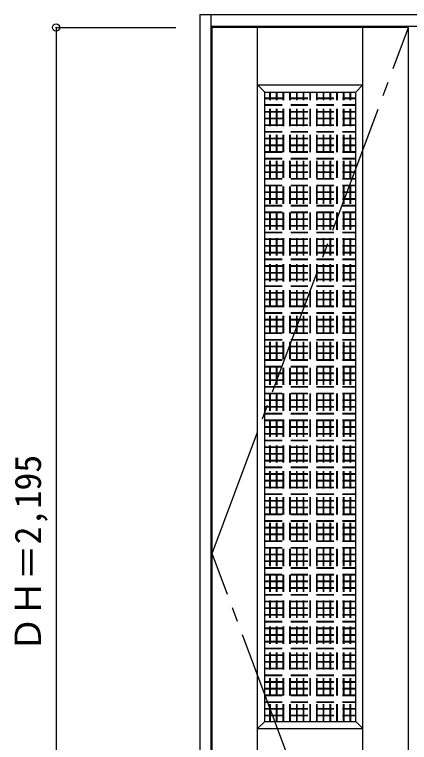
# Model space of a CAD drawing. Units: millimetres, scale not verified. Extents: x -905 to 678, y -1907 to 997.
# Drawn here: x -905 to -81, y -522 to 997 of the extents above; entities that cross this region are included whole.
import ezdxf
from ezdxf.enums import TextEntityAlignment as Align

# ---------------------------------------------------------------- set-up
doc = ezdxf.new("R2010")
doc.units = ezdxf.units.MM
doc.header["$LTSCALE"] = 30
doc.header["$PDMODE"] = 32
doc.header["$PDSIZE"] = 15
doc.linetypes.add('CHAIN2', pattern=[12, 9, -1, 1, -1])
doc.linetypes.add('DASHED1', pattern=[1.8, 1.2, -0.6])
doc.layers.add('0-0', color=4, linetype='DASHED1')
doc.layers.add('0-1_寸法', color=7, linetype='Continuous')
doc.styles.add('ＭＳ ゴシック', font='')
doc.styles.get('ＭＳ ゴシック').set_extended_font_data('MS Gothic')

msp = doc.modelspace()

# ---------------------------------------------------------------- linework, layer by layer
at = {"layer": '0-0', "color": 3, "linetype": 'Continuous'}
for p, q in [((-518.74, 997.02), (-518.74, -1249.98)), ((-518.74, 997.02), (670.26, 997.02)), ((-494.74, -1249.98), (-494.74, 997.02)), ((-494.74, 973.02), (646.26, 973.02)), ((-492.74, -1224.98), (-492.74, 970.02)), ((-82.74, 970.02), (-492.74, 970.02)), ((-82.74, -1224.98), (-82.74, 970.02)), ((-382.74, 835.02), (-192.74, 835.02)), ((-382.74, -477.98), (-382.74, 835.02)), ((-192.74, -477.98), (-192.74, 835.02)), ((-382.74, -477.98), (-192.74, -477.98))]:
    msp.add_line(p, q, dxfattribs=at)
at = {"layer": '0-0', "color": 7, "linetype": 'Continuous'}
for p, q in [((-397.74, -1224.98), (-397.74, 970.02)), ((-177.74, -1224.98), (-177.74, 970.02)), ((-397.74, 850.02), (-382.74, 835.02)), ((-397.74, 850.02), (-177.74, 850.02)), ((-177.74, 850.02), (-192.74, 835.02)), ((-382.74, -477.98), (-397.74, -492.98)), ((-192.74, -477.98), (-177.74, -492.98)), ((-397.74, -492.98), (-177.74, -492.98))]:
    msp.add_line(p, q, dxfattribs=at)
at = {"layer": '0-0'}
for p, q in [((-382.74, 823.02), (-192.74, 823.02)), ((-382.74, 822.02), (-192.74, 822.02)), ((-372.24, -477.98), (-372.24, 835.02)), ((-371.24, -477.98), (-371.24, 835.02)), ((-358.24, -477.98), (-358.24, 835.02)), ((-357.24, -477.98), (-357.24, 835.02)), ((-344.24, -477.98), (-344.24, 835.02)), ((-343.24, -477.98), (-343.24, 835.02)), ((-330.24, -477.98), (-330.24, 835.02)), ((-329.24, -477.98), (-329.24, 835.02)), ((-316.24, -477.98), (-316.24, 835.02)), ((-315.24, -477.98), (-315.24, 835.02)), ((-302.24, -477.98), (-302.24, 835.02)), ((-301.24, -477.98), (-301.24, 835.02)), ((-288.24, -477.98), (-288.24, 835.02)), ((-287.24, -477.98), (-287.24, 835.02)), ((-274.24, -477.98), (-274.24, 835.02)), ((-273.24, -477.98), (-273.24, 835.02)), ((-260.24, -477.98), (-260.24, 835.02)), ((-259.24, -477.98), (-259.24, 835.02)), ((-246.24, -477.98), (-246.24, 835.02)), ((-245.24, -477.98), (-245.24, 835.02)), ((-232.24, -477.98), (-232.24, 835.02)), ((-231.24, -477.98), (-231.24, 835.02)), ((-218.24, -477.98), (-218.24, 835.02)), ((-217.24, -477.98), (-217.24, 835.02)), ((-204.24, -477.98), (-204.24, 835.02)), ((-203.24, -477.98), (-203.24, 835.02)), ((-382.74, 809.02), (-192.74, 809.02)), ((-382.74, 808.02), (-192.74, 808.02)), ((-382.74, 795.02), (-192.74, 795.02)), ((-382.74, 794.02), (-192.74, 794.02)), ((-382.74, 781.02), (-192.74, 781.02)), ((-382.74, 780.02), (-192.74, 780.02)), ((-382.74, 767.02), (-192.74, 767.02)), ((-382.74, 766.02), (-192.74, 766.02)), ((-382.74, 753.02), (-192.74, 753.02)), ((-382.74, 752.02), (-192.74, 752.02)), ((-382.74, 739.02), (-192.74, 739.02)), ((-382.74, 738.02), (-192.74, 738.02)), ((-382.74, 725.02), (-192.74, 725.02)), ((-382.74, 724.02), (-192.74, 724.02)), ((-382.74, 711.02), (-192.74, 711.02)), ((-382.74, 710.02), (-192.74, 710.02)), ((-382.74, 697.02), (-192.74, 697.02)), ((-382.74, 696.02), (-192.74, 696.02)), ((-382.74, 683.02), (-192.74, 683.02)), ((-382.74, 682.02), (-192.74, 682.02)), ((-382.74, 669.02), (-192.74, 669.02)), ((-382.74, 668.02), (-192.74, 668.02)), ((-382.74, 655.02), (-192.74, 655.02)), ((-382.74, 654.02), (-192.74, 654.02)), ((-382.74, 641.02), (-192.74, 641.02)), ((-382.74, 640.02), (-192.74, 640.02)), ((-382.74, 627.02), (-192.74, 627.02)), ((-382.74, 626.02), (-192.74, 626.02)), ((-382.74, 613.02), (-192.74, 613.02)), ((-382.74, 612.02), (-192.74, 612.02)), ((-382.74, 599.02), (-192.74, 599.02)), ((-382.74, 598.02), (-192.74, 598.02)), ((-382.74, 585.02), (-192.74, 585.02)), ((-382.74, 584.02), (-192.74, 584.02)), ((-382.74, 571.02), (-192.74, 571.02)), ((-382.74, 570.02), (-192.74, 570.02)), ((-382.74, 557.02), (-192.74, 557.02)), ((-382.74, 556.02), (-192.74, 556.02)), ((-382.74, 543.02), (-192.74, 543.02)), ((-382.74, 542.02), (-192.74, 542.02)), ((-382.74, 529.02), (-192.74, 529.02)), ((-382.74, 528.02), (-192.74, 528.02)), ((-382.74, 515.02), (-192.74, 515.02)), ((-382.74, 514.02), (-192.74, 514.02)), ((-382.74, 501.02), (-192.74, 501.02)), ((-382.74, 500.02), (-192.74, 500.02)), ((-382.74, 487.02), (-192.74, 487.02)), ((-382.74, 486.02), (-192.74, 486.02)), ((-382.74, 473.02), (-192.74, 473.02)), ((-382.74, 472.02), (-192.74, 472.02)), ((-382.74, 459.02), (-192.74, 459.02)), ((-382.74, 458.02), (-192.74, 458.02)), ((-382.74, 445.02), (-192.74, 445.02)), ((-382.74, 444.02), (-192.74, 444.02)), ((-382.74, 431.02), (-192.74, 431.02)), ((-382.74, 430.02), (-192.74, 430.02)), ((-382.74, 417.02), (-192.74, 417.02)), ((-382.74, 416.02), (-192.74, 416.02)), ((-382.74, 403.02), (-192.74, 403.02)), ((-382.74, 402.02), (-192.74, 402.02)), ((-382.74, 389.02), (-192.74, 389.02)), ((-382.74, 388.02), (-192.74, 388.02)), ((-382.74, 375.02), (-192.74, 375.02)), ((-382.74, 374.02), (-192.74, 374.02)), ((-382.74, 361.02), (-192.74, 361.02)), ((-382.74, 360.02), (-192.74, 360.02)), ((-382.74, 347.02), (-192.74, 347.02)), ((-382.74, 346.02), (-192.74, 346.02)), ((-382.74, 333.02), (-192.74, 333.02)), ((-382.74, 332.02), (-192.74, 332.02)), ((-382.74, 319.02), (-192.74, 319.02)), ((-382.74, 318.02), (-192.74, 318.02)), ((-382.74, 305.02), (-192.74, 305.02)), ((-382.74, 304.02), (-192.74, 304.02)), ((-382.74, 291.02), (-192.74, 291.02)), ((-382.74, 290.02), (-192.74, 290.02)), ((-382.74, 277.02), (-192.74, 277.02)), ((-382.74, 276.02), (-192.74, 276.02)), ((-382.74, 263.02), (-192.74, 263.02)), ((-382.74, 262.02), (-192.74, 262.02)), ((-382.74, 249.02), (-192.74, 249.02)), ((-382.74, 248.02), (-192.74, 248.02)), ((-382.74, 235.02), (-192.74, 235.02)), ((-382.74, 234.02), (-192.74, 234.02)), ((-382.74, 221.02), (-192.74, 221.02)), ((-382.74, 220.02), (-192.74, 220.02)), ((-382.74, 207.02), (-192.74, 207.02)), ((-382.74, 206.02), (-192.74, 206.02)), ((-382.74, 193.02), (-192.74, 193.02)), ((-382.74, 192.02), (-192.74, 192.02)), ((-382.74, 179.02), (-192.74, 179.02)), ((-382.74, 178.02), (-192.74, 178.02)), ((-382.74, 165.02), (-192.74, 165.02)), ((-382.74, 164.02), (-192.74, 164.02)), ((-382.74, 151.02), (-192.74, 151.02)), ((-382.74, 150.02), (-192.74, 150.02)), ((-382.74, 137.02), (-192.74, 137.02)), ((-382.74, 136.02), (-192.74, 136.02)), ((-382.74, 123.02), (-192.74, 123.02)), ((-382.74, 122.02), (-192.74, 122.02)), ((-382.74, 109.02), (-192.74, 109.02)), ((-382.74, 108.02), (-192.74, 108.02)), ((-382.74, 95.02), (-192.74, 95.02)), ((-382.74, 94.02), (-192.74, 94.02)), ((-382.74, 81.02), (-192.74, 81.02)), ((-382.74, 80.02), (-192.74, 80.02)), ((-382.74, 67.02), (-192.74, 67.02)), ((-382.74, 66.02), (-192.74, 66.02)), ((-382.74, 53.02), (-192.74, 53.02)), ((-382.74, 52.02), (-192.74, 52.02)), ((-382.74, 39.02), (-192.74, 39.02)), ((-382.74, 38.02), (-192.74, 38.02)), ((-382.74, 25.02), (-192.74, 25.02)), ((-382.74, 24.02), (-192.74, 24.02)), ((-382.74, 11.02), (-192.74, 11.02)), ((-382.74, 10.02), (-192.74, 10.02)), ((-382.74, -2.98), (-192.74, -2.98)), ((-382.74, -3.98), (-192.74, -3.98)), ((-382.74, -16.98), (-192.74, -16.98)), ((-382.74, -17.98), (-192.74, -17.98)), ((-382.74, -30.98), (-192.74, -30.98)), ((-382.74, -31.98), (-192.74, -31.98)), ((-382.74, -44.98), (-192.74, -44.98)), ((-382.74, -45.98), (-192.74, -45.98)), ((-382.74, -58.98), (-192.74, -58.98)), ((-382.74, -59.98), (-192.74, -59.98)), ((-382.74, -72.98), (-192.74, -72.98)), ((-382.74, -73.98), (-192.74, -73.98)), ((-382.74, -86.98), (-192.74, -86.98)), ((-382.74, -87.98), (-192.74, -87.98)), ((-382.74, -100.98), (-192.74, -100.98)), ((-382.74, -101.98), (-192.74, -101.98)), ((-382.74, -114.98), (-192.74, -114.98)), ((-382.74, -115.98), (-192.74, -115.98)), ((-382.74, -128.98), (-192.74, -128.98)), ((-382.74, -129.98), (-192.74, -129.98)), ((-382.74, -142.98), (-192.74, -142.98)), ((-382.74, -143.98), (-192.74, -143.98)), ((-382.74, -156.98), (-192.74, -156.98)), ((-382.74, -157.98), (-192.74, -157.98)), ((-382.74, -170.98), (-192.74, -170.98)), ((-382.74, -171.98), (-192.74, -171.98)), ((-382.74, -184.98), (-192.74, -184.98)), ((-382.74, -185.98), (-192.74, -185.98)), ((-382.74, -198.98), (-192.74, -198.98)), ((-382.74, -199.98), (-192.74, -199.98)), ((-382.74, -212.98), (-192.74, -212.98)), ((-382.74, -213.98), (-192.74, -213.98)), ((-382.74, -226.98), (-192.74, -226.98)), ((-382.74, -227.98), (-192.74, -227.98)), ((-382.74, -240.98), (-192.74, -240.98)), ((-382.74, -241.98), (-192.74, -241.98)), ((-382.74, -254.98), (-192.74, -254.98)), ((-382.74, -255.98), (-192.74, -255.98)), ((-382.74, -268.98), (-192.74, -268.98)), ((-382.74, -269.98), (-192.74, -269.98)), ((-382.74, -282.98), (-192.74, -282.98)), ((-382.74, -283.98), (-192.74, -283.98)), ((-382.74, -296.98), (-192.74, -296.98)), ((-382.74, -297.98), (-192.74, -297.98)), ((-382.74, -310.98), (-192.74, -310.98)), ((-382.74, -311.98), (-192.74, -311.98)), ((-382.74, -324.98), (-192.74, -324.98)), ((-382.74, -325.98), (-192.74, -325.98)), ((-382.74, -338.98), (-192.74, -338.98)), ((-382.74, -339.98), (-192.74, -339.98)), ((-382.74, -352.98), (-192.74, -352.98)), ((-382.74, -353.98), (-192.74, -353.98)), ((-382.74, -366.98), (-192.74, -366.98)), ((-382.74, -367.98), (-192.74, -367.98)), ((-382.74, -380.98), (-192.74, -380.98)), ((-382.74, -381.98), (-192.74, -381.98)), ((-382.74, -394.98), (-192.74, -394.98)), ((-382.74, -395.98), (-192.74, -395.98)), ((-382.74, -408.98), (-192.74, -408.98)), ((-382.74, -409.98), (-192.74, -409.98)), ((-382.74, -422.98), (-192.74, -422.98)), ((-382.74, -423.98), (-192.74, -423.98)), ((-382.74, -436.98), (-192.74, -436.98)), ((-382.74, -437.98), (-192.74, -437.98)), ((-382.74, -450.98), (-192.74, -450.98)), ((-382.74, -451.98), (-192.74, -451.98)), ((-382.74, -464.98), (-192.74, -464.98)), ((-382.74, -465.98), (-192.74, -465.98))]:
    msp.add_line(p, q, dxfattribs=at)
at = {"layer": '0-0', "color": 7, "linetype": 'CHAIN2'}
msp.add_lwpolyline([(-82.74, -1224.98), (-492.74, -127.48), (-82.74, 970.02)], dxfattribs=at)
at = {"layer": '0-1_寸法', "color": 4}
for q in [(-818.74, -1224.98), (-568.74, 970.02)]:
    msp.add_line((-818.74, 970.02), q, dxfattribs=at)
at = {"layer": '0-1_寸法'}
msp.add_point((-818.74, 970.02), dxfattribs=at)

# ---------------------------------------------------------------- texts
at = {"layer": '0-1_寸法', "style": 'ＭＳ ゴシック'}
msp.add_text('ＤＨ＝2,195', height=54.99, rotation=90, dxfattribs=at).set_placement((-833.74, -333.73), align=Align.BOTTOM_LEFT)

doc.saveas('drawing.dxf')
